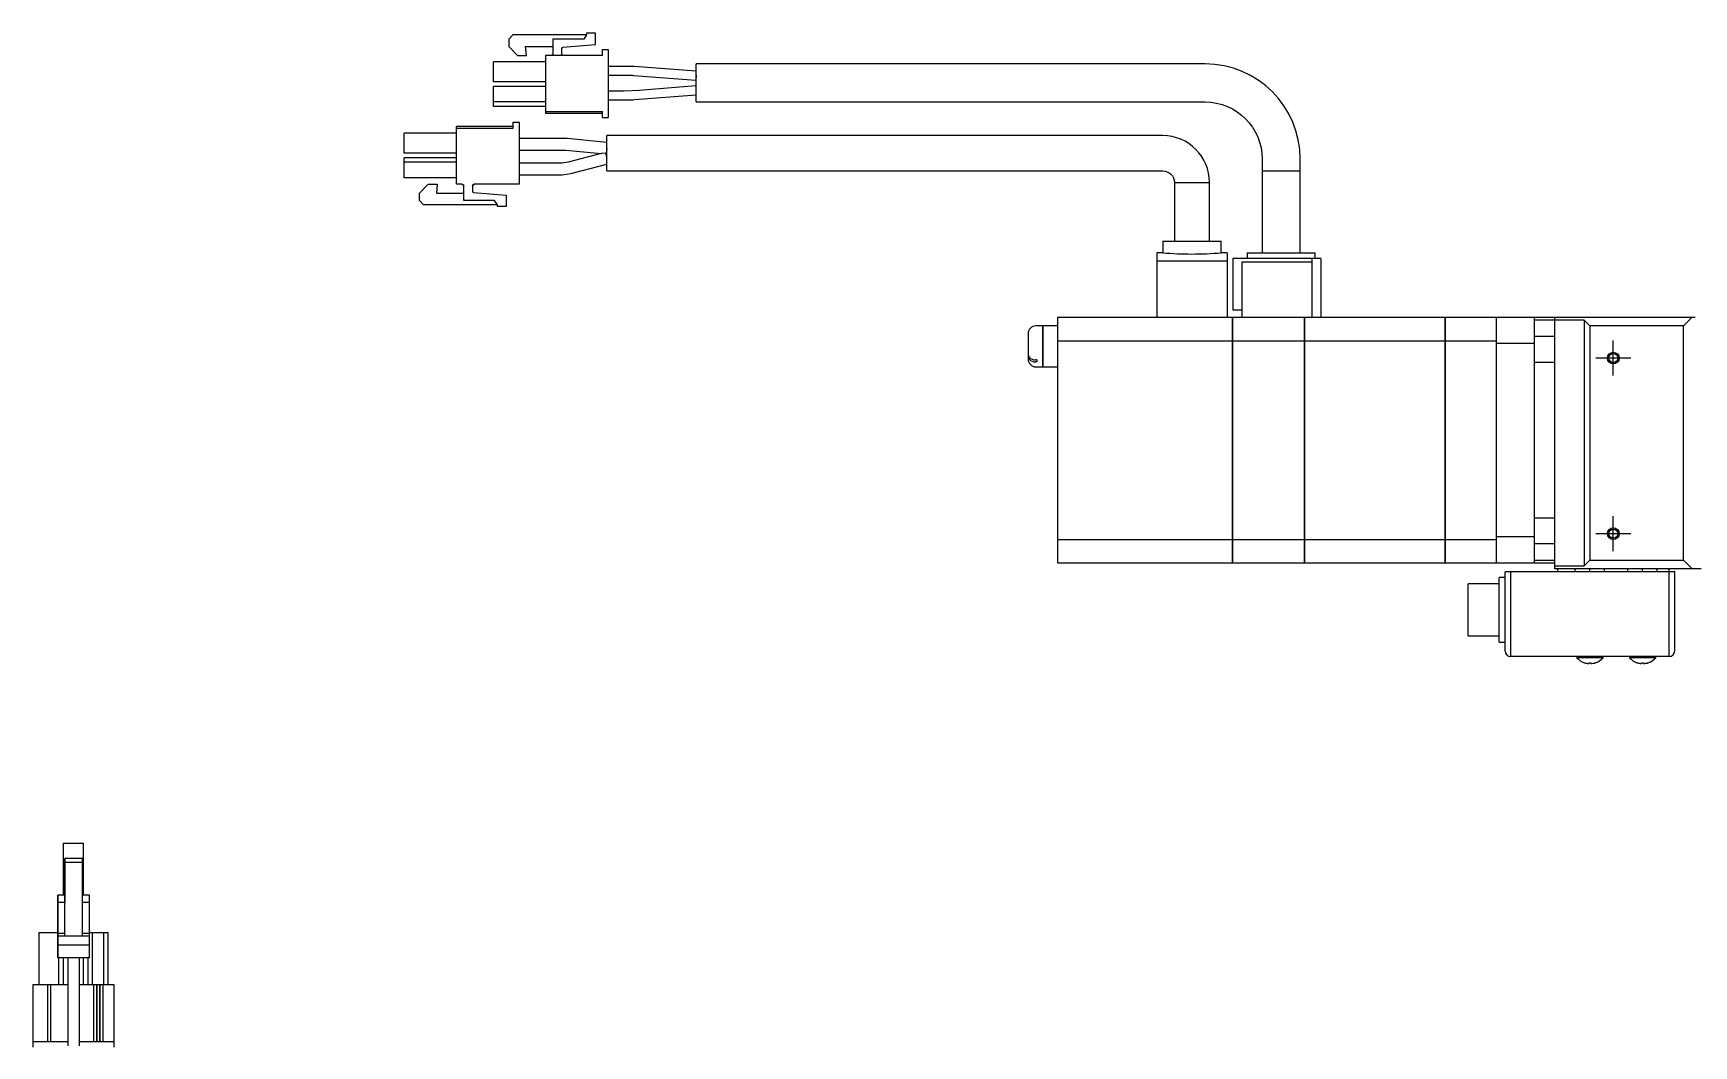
# Model space of a CAD drawing. Extents: x 0 to 1495, y -8 to 1173.
# Drawn here: x 303.7 to 587.5, y 774.3 to 947.2 of the extents above; entities that cross this region are included whole.
import ezdxf

# ---------------------------------------------------------------- set-up
doc = ezdxf.new("R2010")
doc.units = 0
doc.header["$LTSCALE"] = 0.5
doc.linetypes.add('CENTER', pattern=[50.8, 31.75, -6.35, 6.35, -6.35])
for name, color, linetype in [('MSM_CENTER', 1, 'CENTER'), ('MSM_CONTINUOUS', 7, 'CONTINUOUS'), ('MSM_NARROW', 5, 'CONTINUOUS')]:
    doc.layers.add(name, color=color, linetype=linetype)

msp = doc.modelspace()

# ---------------------------------------------------------------- linework, layer by layer
at = {"layer": 'MSM_CENTER'}
for p, q in [((573.72, 888.73), (573.72, 894.73)), ((576.72, 891.73), (570.72, 891.73)), ((573.72, 858.73), (573.72, 864.73)), ((576.72, 861.73), (570.72, 861.73))]:
    msp.add_line(p, q, dxfattribs=at)
at = {"layer": 'MSM_CONTINUOUS'}
for p, q in [((385.67, 946.93), (384.97, 946.23)), ((384.97, 946.23), (384.97, 944.93)), ((398.27, 946.93), (385.67, 946.93)), ((392.52, 946.23), (392.52, 943.73)), ((397.77, 946.23), (392.52, 946.23)), ((394.21, 944.82), (399.77, 945.31)), ((398.27, 946.93), (397.77, 946.23)), ((399.77, 947.23), (398.27, 947.23)), ((398.27, 947.23), (398.27, 946.93)), ((399.77, 945.31), (399.77, 947.23)), ((391.27, 942.33), (382.37, 942.33)), ((382.37, 938.93), (382.37, 942.33)), ((384.97, 944.93), (386.47, 943.43)), ((386.47, 943.43), (387.97, 943.43)), ((387.84, 944.93), (392.52, 944.93)), ((387.97, 943.43), (387.84, 944.93)), ((400.97, 943.43), (391.27, 943.43)), ((391.27, 943.43), (391.27, 933.58)), ((394.02, 943.73), (394.02, 944.63)), ((400.97, 943.43), (400.97, 944.43)), ((400.97, 944.43), (401.97, 944.43)), ((401.97, 944.43), (401.97, 932.83)), ((405.6, 941.55), (401.97, 941.55)), ((401.97, 940.05), (405.6, 940.05)), ((406.29, 940.02), (416.92, 939.23)), ((416.97, 940.73), (406.4, 941.52)), ((416.97, 939.98), (416.92, 939.23)), ((416.97, 935.48), (416.97, 941.98)), ((503.97, 941.98), (416.97, 941.98)), ((391.27, 938.93), (382.37, 938.93)), ((382.37, 934.73), (382.37, 938.13)), ((391.27, 938.13), (382.37, 938.13)), ((404.6, 937.35), (401.97, 937.35)), ((407.24, 937.45), (404.6, 937.35)), ((406.43, 935.88), (416.97, 936.72)), ((416.92, 938.22), (407.24, 937.45)), ((416.92, 939.23), (416.97, 939.25)), ((391.27, 935.48), (382.37, 935.48)), ((391.27, 934.73), (382.37, 934.73)), ((391.27, 933.83), (400.97, 933.83)), ((400.97, 932.83), (400.97, 933.83)), ((401.97, 935.85), (405.58, 935.85)), ((416.97, 935.48), (503.97, 935.48)), ((376.02, 921.43), (376.02, 931.28)), ((385.72, 931.28), (376.02, 931.28)), ((376.02, 931.03), (385.72, 931.03)), ((385.72, 931.03), (385.72, 932.03)), ((385.72, 932.03), (386.72, 932.03)), ((386.72, 932.03), (386.72, 921.43)), ((391.27, 933.58), (400.97, 933.58)), ((400.97, 932.83), (401.97, 932.83)), ((367.12, 926.73), (367.12, 930.13)), ((376.02, 930.13), (367.12, 930.13)), ((394.63, 929.25), (386.72, 929.25)), ((394.92, 929.24), (394.63, 929.25)), ((401.72, 928.58), (394.92, 929.24)), ((401.72, 923.73), (401.72, 929.73)), ((496.72, 929.73), (401.72, 929.73)), ((376.02, 926.73), (367.12, 926.73)), ((376.02, 926.73), (367.12, 926.73)), ((367.12, 922.53), (367.12, 925.93)), ((376.02, 925.93), (367.12, 925.93)), ((376.02, 925.18), (367.12, 925.18)), ((386.72, 927.25), (394.63, 927.25)), ((395.09, 925.18), (394.08, 925.05)), ((394.63, 927.25), (394.72, 927.25)), ((394.72, 927.25), (400.78, 926.66)), ((400.78, 926.66), (395.09, 925.18)), ((401.5, 926.72), (400.78, 926.66)), ((401.5, 926.72), (401.72, 925.88)), ((401.54, 926.59), (401.63, 926.58)), ((401.72, 927.58), (401.63, 926.58)), ((513.72, 925.73), (513.72, 909.73)), ((520.22, 909.73), (520.22, 925.73)), ((376.02, 922.53), (367.12, 922.53)), ((376.02, 922.53), (367.12, 922.53)), ((394.08, 925.05), (386.72, 925.05)), ((386.72, 923.05), (394.08, 923.05)), ((394.08, 923.05), (395.6, 923.24)), ((395.6, 923.24), (401.72, 924.84)), ((401.72, 923.73), (496.72, 923.73)), ((513.72, 923.73), (520.22, 923.73)), ((369.72, 919.93), (371.22, 921.43)), ((369.72, 918.63), (369.72, 919.93)), ((371.22, 921.43), (372.72, 921.43)), ((372.72, 921.43), (372.59, 919.93)), ((372.72, 921.43), (372.59, 919.93)), ((372.59, 919.93), (377.27, 919.93)), ((376.97, 921.43), (376.02, 921.43)), ((376.97, 921.43), (376.02, 921.43)), ((376.97, 921.43), (376.98, 921.43)), ((377.27, 918.63), (377.27, 921.13)), ((378.77, 921.13), (378.77, 920.23)), ((378.96, 920.03), (384.52, 919.54)), ((386.72, 921.43), (379.07, 921.43)), ((379.07, 921.43), (379.07, 921.43)), ((386.72, 921.43), (379.07, 921.43)), ((384.52, 919.54), (384.52, 917.63)), ((498.72, 921.73), (504.72, 921.73)), ((498.72, 921.73), (498.72, 911.73)), ((504.72, 911.73), (504.72, 921.73)), ((370.42, 917.93), (369.72, 918.63)), ((370.42, 917.93), (369.72, 918.63)), ((383.02, 917.93), (370.42, 917.93)), ((383.02, 917.93), (370.42, 917.93)), ((382.52, 918.63), (377.27, 918.63)), ((382.52, 918.63), (377.27, 918.63)), ((383.02, 917.93), (382.52, 918.63)), ((383.02, 917.93), (382.52, 918.63)), ((383.02, 917.63), (383.02, 917.93)), ((384.52, 917.63), (383.02, 917.63)), ((384.52, 917.63), (383.02, 917.63)), ((496.72, 911.73), (506.72, 911.73)), ((496.72, 911.73), (496.72, 909.72)), ((506.72, 909.72), (506.72, 911.73)), ((495.72, 909.72), (495.72, 898.73)), ((496.72, 909.72), (495.72, 909.72)), ((507.72, 908.3), (495.72, 908.3)), ((507.72, 909.72), (506.72, 909.72)), ((507.72, 909.72), (507.72, 898.73)), ((523.72, 908.73), (508.72, 908.73)), ((508.72, 908.73), (508.72, 899.93)), ((510.22, 908.13), (510.22, 898.73)), ((522.22, 908.13), (510.22, 908.13)), ((511.15, 909.73), (522.79, 909.73)), ((511.15, 909.73), (511.15, 908.73)), ((522.22, 908.73), (522.22, 898.73)), ((522.79, 908.73), (522.79, 909.73)), ((523.72, 908.73), (523.72, 898.73)), ((510.22, 899.93), (508.72, 899.93)), ((476.17, 897.23), (475.02, 897.23)), ((476.17, 897.23), (476.17, 890.23)), ((476.22, 897.18), (476.17, 897.18)), ((478.72, 897.23), (476.22, 897.23)), ((476.22, 897.23), (476.22, 890.23)), ((478.72, 898.73), (478.72, 856.73)), ((478.72, 898.73), (508.67, 898.73)), ((508.67, 856.73), (508.67, 898.73)), ((508.67, 898.68), (508.72, 898.68)), ((508.72, 856.73), (508.72, 898.73)), ((508.72, 898.73), (544.97, 898.73)), ((520.97, 856.73), (520.97, 898.73)), ((520.97, 898.68), (521.02, 898.68)), ((521.02, 856.73), (521.02, 898.73)), ((544.97, 856.73), (544.97, 898.73)), ((544.97, 898.68), (545.02, 898.68)), ((545.02, 856.73), (545.02, 898.73)), ((545.02, 898.73), (587.72, 898.73)), ((553.72, 898.73), (553.72, 856.73)), ((560.22, 898.73), (560.22, 856.73)), ((568.72, 898.23), (560.22, 898.23)), ((563.72, 855.73), (563.72, 898.73)), ((568.72, 898.23), (568.72, 856.23)), ((569.72, 897.23), (568.72, 898.23)), ((569.72, 897.23), (569.72, 857.23)), ((585.72, 897.23), (569.72, 897.23)), ((585.72, 897.23), (587.22, 898.73)), ((585.72, 857.23), (585.72, 897.23)), ((473.72, 895.93), (473.72, 891.53)), ((478.72, 894.7), (508.67, 894.7)), ((508.67, 894.44), (508.72, 894.44)), ((508.72, 894.7), (520.97, 894.7)), ((520.97, 894.44), (521.02, 894.44)), ((521.02, 894.7), (544.97, 894.7)), ((544.97, 894.44), (545.02, 894.44)), ((545.02, 894.7), (553.72, 894.7)), ((560.22, 894.23), (553.72, 894.23)), ((560.22, 895.46), (563.72, 895.46)), ((475.22, 891.43), (475.02, 891.43)), ((475.22, 891.08), (475.02, 891.08)), ((475.22, 891.43), (475.22, 891.08)), ((475.02, 890.23), (476.17, 890.23)), ((476.17, 890.28), (476.22, 890.28)), ((476.22, 890.23), (478.72, 890.23)), ((563.72, 890.99), (560.22, 890.99)), ((560.22, 864.46), (563.72, 864.46)), ((478.72, 860.75), (508.67, 860.75)), ((508.67, 861.01), (508.72, 861.01)), ((508.72, 860.75), (520.97, 860.75)), ((520.97, 861.01), (521.02, 861.01)), ((521.02, 860.75), (544.97, 860.75)), ((544.97, 861.01), (545.02, 861.01)), ((545.02, 860.75), (553.72, 860.75)), ((553.72, 861.23), (560.22, 861.23)), ((563.72, 859.99), (560.22, 859.99)), ((560.22, 857.23), (563.72, 857.23)), ((568.72, 856.23), (569.72, 857.23)), ((569.72, 857.23), (585.72, 857.23)), ((587.22, 855.73), (585.72, 857.23)), ((478.72, 856.73), (508.67, 856.73)), ((508.67, 856.78), (508.72, 856.78)), ((508.72, 856.73), (520.97, 856.73)), ((520.97, 856.78), (521.02, 856.78)), ((521.02, 856.73), (544.97, 856.73)), ((544.97, 856.78), (545.02, 856.78)), ((545.02, 856.73), (563.72, 856.73)), ((554.22, 843.23), (554.22, 854.23)), ((555.22, 854.23), (554.22, 854.23)), ((584.22, 855.23), (555.22, 855.23)), ((555.22, 841.73), (555.22, 855.23)), ((556.22, 840.73), (556.22, 855.23)), ((563.72, 856.23), (568.72, 856.23)), ((588.72, 855.73), (563.72, 855.73)), ((564.22, 855.23), (564.22, 855.73)), ((567.22, 855.23), (567.22, 855.73)), ((569.72, 855.23), (569.72, 855.73)), ((572.22, 855.23), (572.22, 855.73)), ((576.22, 855.23), (576.22, 855.73)), ((578.72, 855.23), (578.72, 855.73)), ((581.22, 855.23), (581.22, 855.73)), ((583.22, 855.73), (583.22, 840.73)), ((584.22, 841.73), (584.22, 855.23)), ((548.92, 844.3), (548.92, 853.15)), ((554.22, 853.15), (548.92, 853.15)), ((548.92, 844.3), (554.22, 844.3)), ((554.22, 843.23), (555.22, 843.23)), ((583.22, 840.73), (556.22, 840.73)), ((567.47, 840.73), (567.47, 840.54)), ((571.97, 840.54), (567.47, 840.54)), ((571.97, 840.54), (571.97, 840.73)), ((576.47, 840.73), (576.47, 840.54)), ((580.97, 840.54), (576.47, 840.54)), ((580.97, 840.54), (580.97, 840.73)), ((568.75, 839.69), (568.75, 839.69)), ((569.54, 839.69), (569.9, 839.69)), ((569.54, 839.54), (569.54, 839.69)), ((569.9, 839.69), (569.9, 839.54)), ((570.7, 839.69), (570.7, 839.69)), ((577.75, 839.69), (577.75, 839.69)), ((578.54, 839.69), (578.9, 839.69)), ((578.54, 839.54), (578.54, 839.69)), ((578.9, 839.69), (578.9, 839.54)), ((579.7, 839.69), (579.7, 839.69)), ((308.9, 799.96), (308.9, 808.86)), ((308.9, 808.86), (312.3, 808.86)), ((308.9, 799.96), (308.9, 808.86)), ((308.9, 799.96), (308.9, 808.86)), ((312.3, 799.96), (312.3, 808.86)), ((309.1, 806.26), (309.1, 804.76)), ((309.1, 805.56), (309.1, 806.26)), ((312.1, 806.26), (309.1, 806.26)), ((312.1, 805.56), (312.1, 806.26)), ((309.1, 792.96), (309.1, 805.56)), ((312.1, 805.56), (309.1, 805.56)), ((309.1, 804.76), (309.1, 803.26)), ((309.1, 803.39), (309.1, 798.71)), ((309.1, 803.26), (309.1, 803.39)), ((312.1, 792.96), (312.1, 805.56)), ((307.9, 799.01), (307.9, 799.96)), ((307.9, 799.96), (307.9, 790.26)), ((307.9, 799.96), (307.9, 799.96)), ((309.1, 799.96), (307.9, 799.96)), ((307.9, 798.71), (307.9, 799.01)), ((307.9, 793.46), (307.9, 798.71)), ((309.1, 798.71), (307.9, 798.71)), ((309.1, 799.01), (309.1, 798.71)), ((309.1, 793.46), (309.1, 798.71)), ((313.3, 799.96), (312.1, 799.96)), ((313.3, 798.71), (312.1, 798.71)), ((313.3, 799.01), (313.3, 799.96)), ((313.3, 798.71), (313.3, 799.01)), ((313.3, 793.46), (313.3, 798.71)), ((307.9, 797.21), (307.9, 797.02)), ((307.9, 796.91), (307.9, 797.21)), ((307.9, 797.02), (307.9, 791.46)), ((307.9, 789.26), (307.9, 796.91)), ((304.7, 784.71), (304.7, 793.61)), ((304.7, 793.61), (307.9, 793.61)), ((307.9, 792.96), (307.9, 793.46)), ((309.1, 793.46), (307.9, 793.46)), ((307.9, 791.46), (307.9, 792.96)), ((313.3, 792.96), (307.9, 792.96)), ((309.1, 792.96), (309.1, 793.46)), ((313.3, 793.46), (312.1, 793.46)), ((313.3, 793.61), (316.5, 793.61)), ((313.3, 792.96), (313.3, 793.46)), ((313.3, 791.46), (313.3, 792.96)), ((313.85, 784.71), (313.85, 793.61)), ((315.75, 784.71), (315.75, 793.61)), ((316.5, 784.71), (316.5, 793.61)), ((313.3, 791.46), (307.9, 791.46)), ((307.9, 790.26), (307.9, 789.26)), ((307.9, 789.26), (307.9, 789.26)), ((313.3, 789.26), (307.9, 789.26)), ((308.1, 784.71), (308.1, 789.26)), ((308.9, 784.71), (308.9, 789.26)), ((309.6, 789.26), (309.6, 781.9)), ((309.6, 789.26), (309.6, 781.35)), ((311.6, 781.9), (311.6, 789.26)), ((312.3, 784.71), (312.3, 789.26)), ((313.1, 784.71), (313.1, 789.26)), ((313.3, 789.26), (313.3, 791.46)), ((303.7, 774.01), (303.7, 784.71)), ((303.7, 784.71), (309.6, 784.71)), ((306.15, 784.71), (306.15, 775.01)), ((306.65, 784.71), (306.65, 775.01)), ((311.6, 784.71), (317.5, 784.71)), ((314, 784.71), (314, 775.01)), ((314.5, 784.71), (314.5, 775.01)), ((314.55, 784.71), (314.55, 775.01)), ((315.05, 784.71), (315.05, 775.01)), ((315.1, 784.71), (315.1, 775.01)), ((315.6, 784.71), (315.6, 775.01)), ((317.5, 784.71), (317.5, 774.01)), ((309.6, 781.9), (309.6, 780.63)), ((309.6, 781.35), (309.6, 781.16)), ((309.6, 781.16), (309.6, 774.26)), ((309.6, 780.63), (309.6, 774.26)), ((311.6, 780.63), (311.6, 781.9)), ((311.6, 774.26), (311.6, 780.63)), ((303.7, 775.01), (309.6, 775.01)), ((311.6, 775.01), (317.5, 775.01))]:
    msp.add_line(p, q, dxfattribs=at)
for centre in [(573.72, 891.73), (573.72, 861.73)]:
    msp.add_circle(centre, 0.783, dxfattribs=at)
at = {"layer": 'MSM_CONTINUOUS', "extrusion": (0, 0, -1)}
for centre, radius, start, end in [((-392.22, 943.73), 0.3, 180, 270), ((-394.22, 944.63), 0.2, 0, 85), ((-394.32, 943.73), 0.3, 270, 0), ((-405.6, 930.8), 9.25, 90, 94.2892), ((-503.97, 925.73), 9.75, 90, 180), ((-496.72, 921.73), 2, 90, 180), ((-376.97, 921.13), 0.3, 90, 180), ((-376.97, 921.13), 0.3, 90, 180), ((-379.07, 921.13), 0.3, 0, 90), ((-379.07, 921.13), 0.3, 0, 90)]:
    msp.add_arc(centre, radius, start, end, dxfattribs=at)
at = {"layer": 'MSM_CONTINUOUS'}
for centre, radius, start, end in [((405.6, 930.8), 10.75, 85.7108, 90), ((503.97, 925.73), 16.25, 360, 90), ((405.58, 946.6), 10.75, 270, 274.548), ((496.72, 921.73), 8, 360, 90), ((376.97, 921.13), 0.3, 0, 90), ((376.97, 921.13), 0.3, 360, 90), ((379.07, 921.13), 0.3, 90, 180), ((379.07, 921.13), 0.3, 90, 180), ((378.97, 920.23), 0.2, 180, 265), ((501.73, 969.74), 60.23, 265.2289, 269.9909), ((501.71, 969.77), 60.26, 270.0102, 274.77), ((475.02, 895.93), 1.3, 90, 180), ((474.48, 892.03), 0.751, 181.7681, 218.8955), ((475.02, 891.53), 1.3, 180, 270), ((474.48, 892.38), 0.754, 185.8166, 221.8939), ((474.95, 892.48), 1.41, 221.3743, 272.8178), ((474.93, 892.82), 1.39, 222.8199, 273.04), ((556.22, 841.73), 1, 180, 270), ((569.72, 842.53), 3, 221.4096, 250.9979), ((569.72, 842.53), 3, 289.0021, 318.5904), ((578.72, 842.53), 3, 221.4096, 250.9979), ((578.72, 842.53), 3, 289.0021, 318.5904), ((583.22, 841.73), 1, 270, 0), ((569.72, 842.53), 2.99, 251.0315, 266.554), ((569.72, 842.53), 2.99, 273.446, 288.9685), ((578.72, 842.53), 2.99, 251.0315, 266.554), ((578.72, 842.53), 2.99, 273.446, 288.9685)]:
    msp.add_arc(centre, radius, start, end, dxfattribs=at)
at = {"layer": 'MSM_NARROW'}
for centre in [(573.72, 891.73), (573.72, 861.73)]:
    msp.add_circle(centre, 1, dxfattribs=at)

doc.saveas('drawing.dxf')
